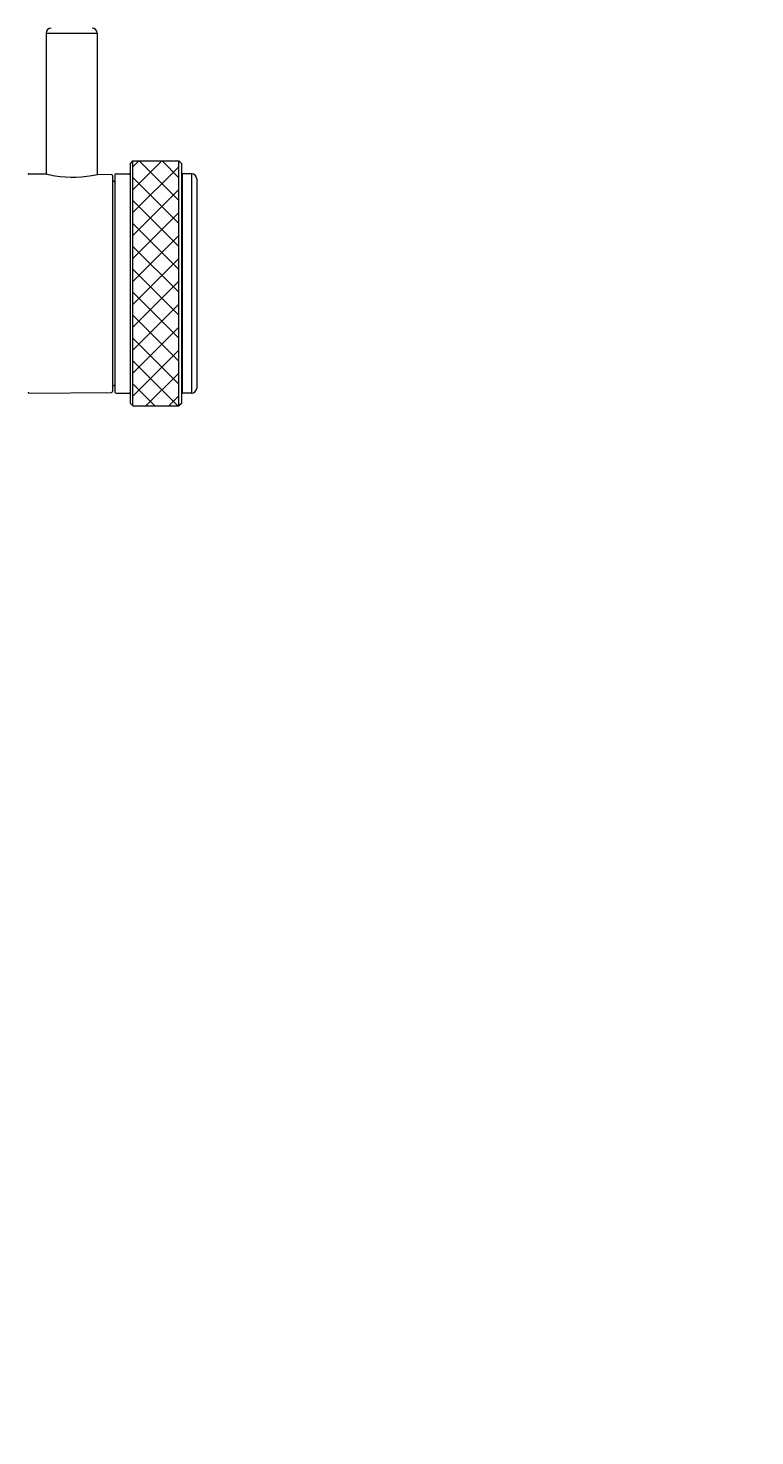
# Model space of a CAD drawing. Extents: x -6018 to -5598, y -4727 to -4430.
# Drawn here: x -5802.1 to -5773.6, y -4605.8 to -4550.6 of the extents above; entities that cross this region are included whole.
import ezdxf

# ---------------------------------------------------------------- set-up
doc = ezdxf.new("R2010")
doc.units = 0
doc.header["$LTSCALE"] = 7
doc.linetypes.add('CENTER', pattern=[2, 1.25, -0.25, 0.25, -0.25])
for name, color, linetype in [('1', 1, 'CENTER'), ('CENTER', 1, 'CENTER'), ('DWG', 7, 'CONTINUOUS')]:
    doc.layers.add(name, color=color, linetype=linetype)

msp = doc.modelspace()

# ---------------------------------------------------------------- hatches: boundary and pattern name
at = {"layer": 'DWG'}
h = msp.add_hatch(dxfattribs=at)
h.set_pattern_fill('ANSI37', color=256, scale=0.2)
h.set_pattern_definition([(45, (-16457.76403, -4894.8118), (-0.449012806, 0.449012806), []), (135, (-16457.76403, -4894.8118), (-0.449012806, -0.449012806), [])])
h.paths.add_polyline_path([(-5796.1882, -4555.81374), (-5797.9882, -4555.81374), (-5797.9882, -4565.41374), (-5796.1882, -4565.41374)])

# ---------------------------------------------------------------- linework, layer by layer
at = {"layer": '1', "color": 7, "linetype": 'Continuous'}
for p, q in [((-5801.38907, -4550.81374), (-5799.38907, -4550.81374)), ((-5801.38907, -4550.81374), (-5801.38907, -4556.32488)), ((-5799.38907, -4550.81374), (-5799.38907, -4556.34236)), ((-5798.0882, -4555.91374), (-5797.9882, -4555.81374)), ((-5798.0882, -4565.31374), (-5798.0882, -4555.91374)), ((-5796.0882, -4555.91374), (-5796.1882, -4555.81374)), ((-5796.0882, -4555.91374), (-5796.0882, -4565.31374)), ((-5802.04872, -4556.31409), (-5801.40907, -4556.31968)), ((-5801.40907, -4556.31968), (-5801.38929, -4556.32484)), ((-5799.36907, -4556.33748), (-5798.82872, -4556.34219)), ((-5798.78907, -4556.38221), (-5798.78907, -4564.84526)), ((-5798.78907, -4556.61374), (-5798.72907, -4556.61374)), ((-5798.68907, -4556.35828), (-5798.68907, -4564.8692)), ((-5798.64942, -4556.31828), (-5798.12942, -4556.31374)), ((-5795.68732, -4556.3169), (-5796.04872, -4556.31374)), ((-5796.04872, -4564.91374), (-5796.04872, -4556.31374)), ((-5795.68732, -4556.3169), (-5795.68732, -4564.91059)), ((-5795.48907, -4556.51691), (-5795.48907, -4564.71057)), ((-5802.04872, -4564.91339), (-5798.82872, -4564.88529)), ((-5798.78907, -4564.61374), (-5798.72907, -4564.61374)), ((-5798.64942, -4564.9092), (-5798.12942, -4564.91374)), ((-5795.68732, -4564.91059), (-5796.04872, -4564.91374)), ((-5798.0882, -4565.31374), (-5797.9882, -4565.41374)), ((-5796.0882, -4565.31374), (-5796.1882, -4565.41374))]:
    msp.add_line(p, q, dxfattribs=at)
for centre, radius, start, end in [((-5801.18907, -4550.81374), 0.2, 90.004082, 180), ((-5799.58907, -4550.81374), 0.2, 0, 90), ((-5802.04907, -4556.35409), 0.04, 90, 180), ((-5799.6705, -4555.14326), 1.23167, 283.217396, 284.166008), ((-5798.82907, -4556.38219), 0.04, 0.019238, 89.5), ((-5798.72907, -4556.65374), 0.04, 0, 90), ((-5798.64907, -4556.35828), 0.04, 90.5, 179.980643), ((-5798.12907, -4556.35374), 0.04, 0, 90.5), ((-5796.04907, -4556.35374), 0.04, 90, 168.235673), ((-5795.68907, -4556.51689), 0.2, 0.003714, 89.5), ((-5802.04907, -4564.87339), 0.04, 180, 270.5), ((-5798.82907, -4564.84529), 0.04, 270.5, 0), ((-5798.72907, -4564.57374), 0.04, 270, 0), ((-5798.64907, -4564.8692), 0.04, 180.01932, 269.5), ((-5798.12907, -4564.87374), 0.04, 269.5, 0), ((-5796.04907, -4564.87374), 0.04, 191.764327, 270), ((-5795.68907, -4564.71059), 0.2, 270.5, 359.996293)]:
    msp.add_arc(centre, radius, start, end, dxfattribs=at)
msp.add_open_spline([(-5801.38929, -4556.32484), (-5801.27302, -4556.35425), (-5800.61628, -4556.48303), (-5799.92371, -4556.46849), (-5799.38888, -4556.34231)], degree=3, knots=[0, 0, 0, 0, 0.17915277, 1, 1, 1, 1], dxfattribs=at)
at = {"layer": 'CENTER'}
msp.add_open_spline([(-5811.00907, -4585.15421), (-5811.84175, -4614.74728), (-5813.08442, -4658.91142), (-5756.49577, -4653.57992), (-5754.24139, -4640.68305), (-5754.03194, -4639.28884)], degree=3, knots=[0, 0, 0, 0, 70.34390075, 104.97990173, 109.11379432, 109.11379432, 109.11379432, 109.11379432], dxfattribs=at)
at = {"layer": 'DWG'}
for p, q in [((-5797.9882, -4555.81374), (-5796.1882, -4555.81374)), ((-5797.9882, -4565.41374), (-5797.9882, -4555.81374)), ((-5796.1882, -4565.41374), (-5796.1882, -4555.81374)), ((-5797.9882, -4565.41374), (-5796.1882, -4565.41374))]:
    msp.add_line(p, q, dxfattribs=at)

doc.saveas('drawing.dxf')
